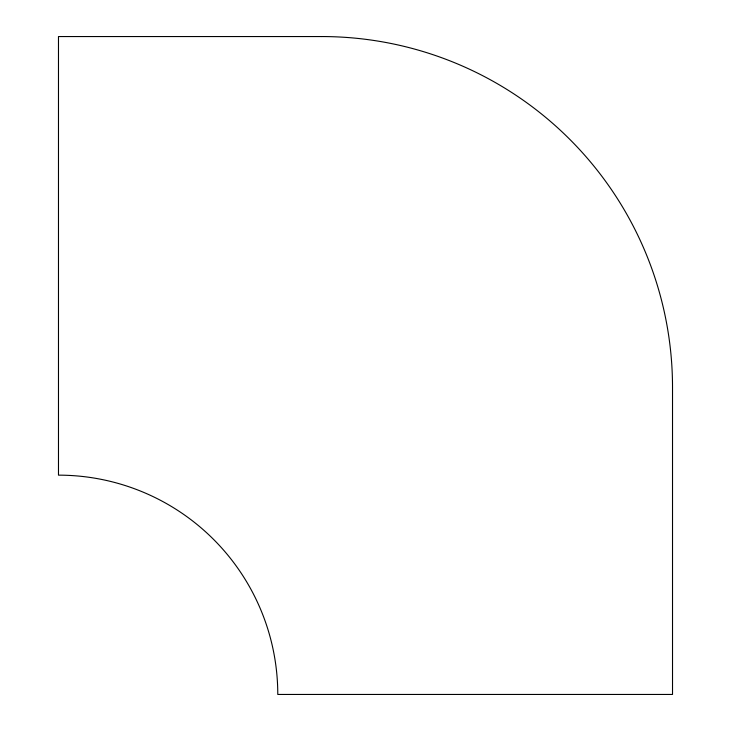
<?xml version="1.0" encoding="UTF-8"?>
<svg xmlns="http://www.w3.org/2000/svg" width="731" height="731" viewBox="0 0 731 731"><rect width="100%" height="100%" fill="white"/><g stroke="black" fill="none" stroke-linecap="round" stroke-linejoin="round"><path stroke-width="1.1" d="M321.64 36.55L58.48 36.55L58.48 475.15A219.3 219.3 0 0 1 277.78 694.45L672.52 694.45L672.52 387.43A350.88 350.88 0 0 0 321.64 36.55"/></g></svg>
